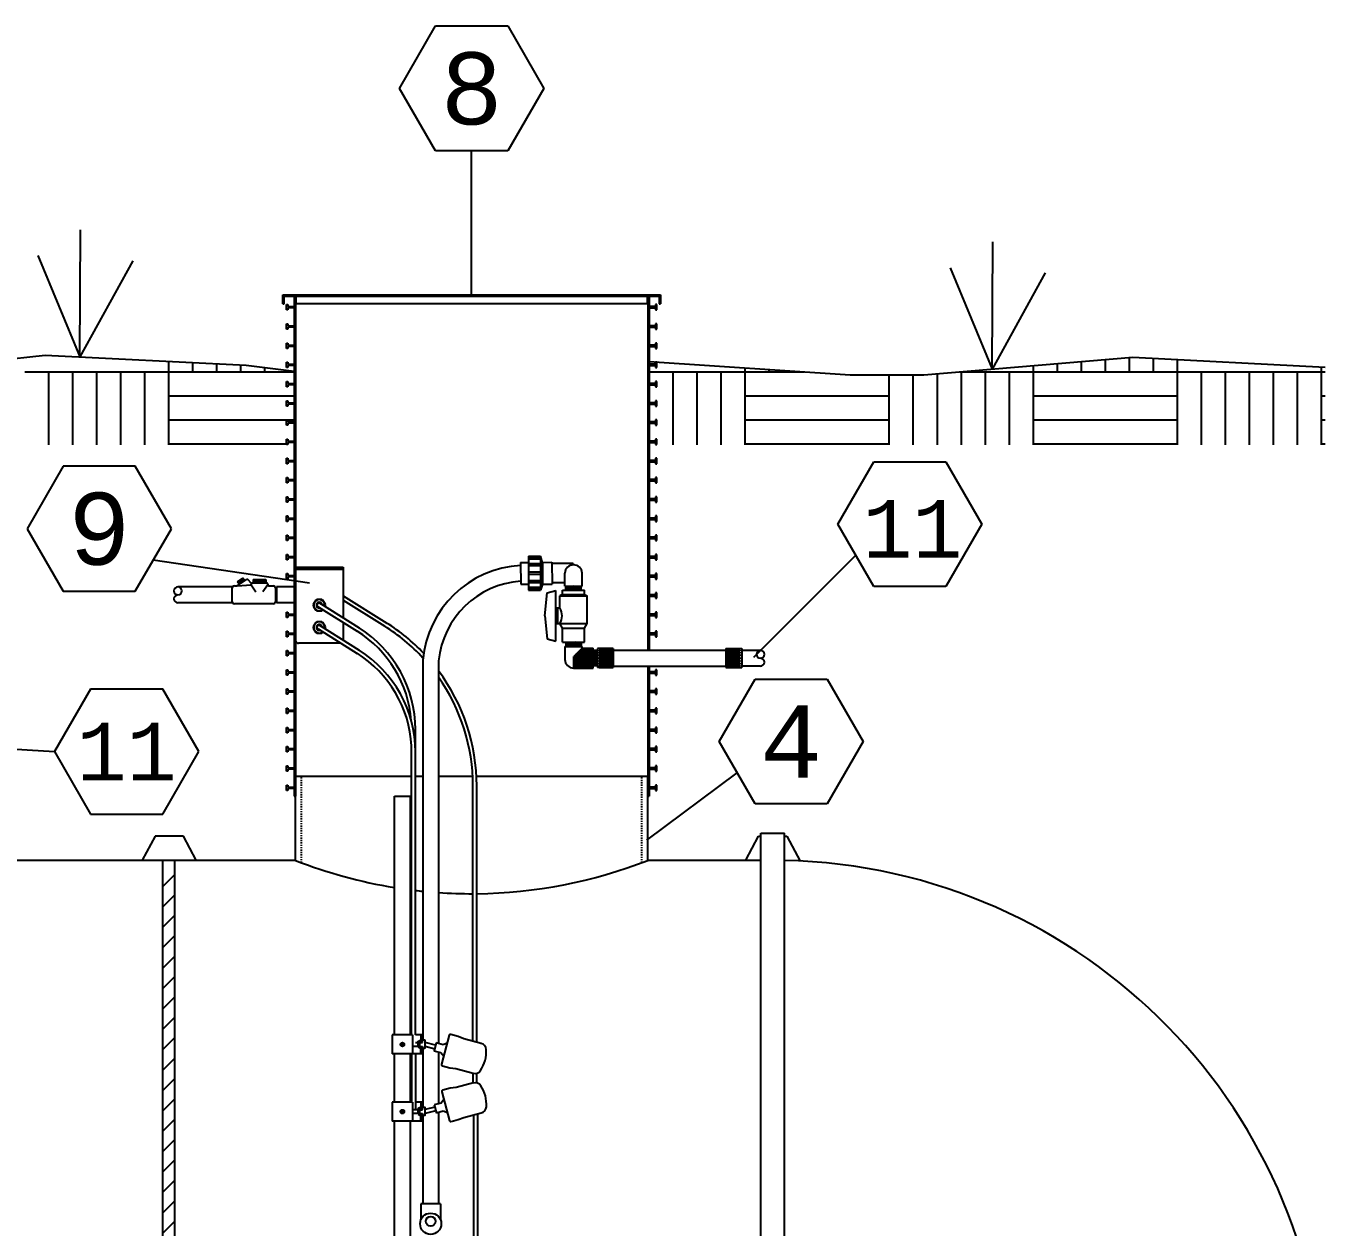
# Model space of a CAD drawing. Extents: x -63 to 400, y -73 to 137.
# Drawn here: x 168.3 to 276.5, y 37.2 to 137.2 of the extents above; entities that cross this region are included whole.
import ezdxf
from ezdxf.enums import TextEntityAlignment as Align

# ---------------------------------------------------------------- set-up
doc = ezdxf.new("R2010")
doc.units = 0
doc.header["$MEASUREMENT"] = 0
doc.linetypes.add('SHORT_DASH', pattern=[0.125, 0.03125, -0.0625, 0.03125])
doc.layers.add('2', color=7, linetype='Continuous')
doc.styles.get("Standard").update_dxf_attribs({"font": 'monotxt.shx'})

# ---------------------------------------------------------------- blocks, each defined once
blk = doc.blocks.new('*X11')
at = {"layer": '2', "color": 5, "linetype": 'Continuous'}
for p, q in [((-0.47, 87.78), (0.53, 88.78)), ((-0.47, 86.08), (0.53, 87.08)), ((-0.47, 84.39), (0.53, 85.39)), ((-0.47, 82.69), (0.53, 83.69)), ((-0.47, 80.99), (0.53, 81.99)), ((-0.47, 79.29), (0.53, 80.29)), ((-0.47, 77.59), (0.53, 78.59)), ((-0.47, 75.9), (0.53, 76.9)), ((-0.47, 74.2), (0.53, 75.2)), ((-0.47, 72.5), (0.53, 73.5)), ((-0.47, 70.8), (0.53, 71.8)), ((-0.47, 69.11), (0.53, 70.11)), ((-0.47, 67.41), (0.53, 68.41)), ((-0.47, 65.71), (0.53, 66.71)), ((-0.48, 64.01), (0.53, 65.01)), ((-0.48, 62.32), (0.52, 63.32)), ((-0.48, 60.62), (0.52, 61.62)), ((-0.48, 58.92), (0.52, 59.92)), ((-0.48, 57.22), (0.52, 58.22)), ((-0.48, 55.52), (0.52, 56.52)), ((-0.48, 53.83), (0.52, 54.83)), ((-0.48, 52.13), (0.52, 53.13)), ((-0.48, 50.43), (0.52, 51.43)), ((-0.48, 48.73), (0.52, 49.73)), ((-0.48, 47.04), (0.52, 48.04)), ((-0.48, 45.34), (0.52, 46.34)), ((-0.48, 43.64), (0.52, 44.64)), ((-0.48, 41.94), (0.52, 42.94)), ((-0.48, 40.24), (0.52, 41.25)), ((-0.49, 38.55), (0.52, 39.55)), ((-0.49, 36.85), (0.51, 37.85)), ((-0.49, 35.15), (0.51, 36.15)), ((-0.49, 33.45), (0.51, 34.45)), ((-0.49, 31.76), (0.51, 32.76)), ((-0.49, 30.06), (0.51, 31.06)), ((-0.49, 28.36), (0.51, 29.36)), ((-0.49, 26.66), (0.51, 27.66)), ((-0.49, 24.97), (0.51, 25.97)), ((-0.49, 23.27), (0.51, 24.27)), ((-0.49, 21.57), (0.51, 22.57)), ((-0.49, 19.87), (0.51, 20.87)), ((-0.49, 18.17), (0.51, 19.18)), ((-0.49, 16.48), (0.51, 17.48)), ((-0.49, 14.78), (0.51, 15.78)), ((-0.49, 13.08), (0.51, 14.08)), ((-0.5, 11.38), (0.5, 12.38)), ((-0.5, 9.69), (0.5, 10.69)), ((-0.5, 7.99), (0.5, 8.99)), ((-0.5, 6.29), (0.5, 7.29)), ((-0.5, 4.59), (0.5, 5.59)), ((-0.5, 2.9), (0.5, 3.9)), ((-0.5, 1.2), (0.5, 2.2)), ((-0.5, -0.5), (0.5, 0.5))]:
    blk.add_line(p, q, dxfattribs=at)

msp = doc.modelspace()

# ---------------------------------------------------------------- linework, layer by layer
at = {"layer": '2', "color": 5, "linetype": 'Continuous'}
for p, q in [((199.46, 132.04), (202.46, 137.24)), ((202.46, 137.24), (208.46, 137.24)), ((208.46, 137.24), (211.46, 132.04)), ((202.46, 126.84), (199.46, 132.04)), ((211.46, 132.04), (208.46, 126.84)), ((208.46, 126.84), (202.46, 126.84)), ((205.46, 114.84), (205.46, 126.84)), ((172.84, 109.69), (172.88, 120.27)), ((248.81, 108.67), (248.86, 119.26)), ((169.33, 118.12), (172.84, 109.69)), ((177.24, 117.69), (172.84, 109.69)), ((245.3, 117.1), (248.81, 108.67)), ((253.21, 116.68), (248.81, 108.67)), ((189.73, 114.84), (221.18, 114.84)), ((189.73, 114.09), (189.73, 114.84)), ((189.85, 114.73), (221.07, 114.73)), ((189.85, 114.09), (189.85, 114.73)), ((190.67, 114.73), (190.67, 73.1)), ((190.8, 114.73), (190.8, 73.1)), ((190.85, 114.09), (190.85, 114.73)), ((220.07, 114.73), (220.07, 114.09)), ((220.12, 114.73), (220.12, 85.26)), ((220.24, 114.73), (220.24, 85.26)), ((221.07, 114.73), (221.07, 114.09)), ((221.18, 114.84), (221.18, 114.09)), ((189.73, 114.09), (189.85, 114.09)), ((190.04, 114.06), (190.15, 114.06)), ((190.04, 113.61), (190.04, 114.06)), ((190.15, 113.61), (190.04, 113.61)), ((190.15, 114.06), (190.15, 113.89)), ((190.15, 113.89), (190.67, 113.89)), ((190.15, 113.78), (190.15, 113.61)), ((190.67, 113.78), (190.15, 113.78)), ((220.07, 114.09), (190.85, 114.09)), ((220.77, 113.89), (220.24, 113.89)), ((220.24, 113.78), (220.77, 113.78)), ((220.77, 114.06), (220.77, 113.89)), ((220.88, 114.06), (220.77, 114.06)), ((220.77, 113.78), (220.77, 113.61)), ((220.77, 113.61), (220.88, 113.61)), ((220.88, 113.61), (220.88, 114.06)), ((221.07, 114.09), (221.18, 114.09)), ((190.04, 112.44), (190.15, 112.44)), ((190.04, 111.99), (190.04, 112.44)), ((190.15, 111.99), (190.04, 111.99)), ((190.15, 112.44), (190.15, 112.27)), ((190.15, 112.27), (190.67, 112.27)), ((190.15, 112.16), (190.15, 111.99)), ((190.67, 112.16), (190.15, 112.16)), ((220.77, 112.27), (220.24, 112.27)), ((220.24, 112.16), (220.77, 112.16)), ((220.77, 112.44), (220.77, 112.27)), ((220.88, 112.44), (220.77, 112.44)), ((220.77, 112.16), (220.77, 111.99)), ((220.77, 111.99), (220.88, 111.99)), ((220.88, 111.99), (220.88, 112.44)), ((190.04, 110.84), (190.15, 110.84)), ((190.04, 110.39), (190.04, 110.84)), ((190.15, 110.39), (190.04, 110.39)), ((190.15, 110.84), (190.15, 110.67)), ((190.15, 110.67), (190.67, 110.67)), ((190.15, 110.56), (190.15, 110.39)), ((190.67, 110.56), (190.15, 110.56)), ((220.77, 110.67), (220.24, 110.67)), ((220.24, 110.56), (220.77, 110.56)), ((220.88, 110.84), (220.77, 110.84)), ((220.77, 110.84), (220.77, 110.67)), ((220.77, 110.56), (220.77, 110.39)), ((220.77, 110.39), (220.88, 110.39)), ((220.88, 110.39), (220.88, 110.84)), ((157.11, 108.4), (169.93, 109.84)), ((169.93, 109.84), (186.69, 108.99)), ((180.24, 108.44), (180.24, 109.31)), ((220.24, 109.3), (236.99, 108.19)), ((243.12, 108.19), (260.52, 109.67)), ((256.24, 108.44), (256.24, 109.3)), ((258.24, 108.44), (258.24, 109.47)), ((260.24, 108.44), (260.24, 109.64)), ((260.52, 109.67), (276.53, 108.83)), ((262.24, 108.44), (262.24, 109.58)), ((264.24, 108.44), (264.24, 109.47)), ((168.24, 108.44), (180.24, 108.44)), ((170.24, 102.37), (170.24, 108.44)), ((172.24, 102.37), (172.24, 108.44)), ((174.24, 102.37), (174.24, 108.44)), ((176.24, 102.37), (176.24, 108.44)), ((178.24, 102.37), (178.24, 108.44)), ((180.24, 108.44), (190.67, 108.44)), ((180.24, 102.37), (180.24, 108.44)), ((182.24, 108.44), (182.24, 109.21)), ((184.24, 108.44), (184.24, 109.11)), ((186.24, 108.44), (186.24, 109.01)), ((186.69, 108.99), (190.67, 108.51)), ((188.24, 108.44), (188.24, 108.8)), ((190.04, 108.79), (190.04, 109.24)), ((190.04, 109.24), (190.15, 109.24)), ((190.15, 108.79), (190.04, 108.79)), ((190.15, 109.24), (190.15, 109.07)), ((190.15, 109.07), (190.67, 109.07)), ((190.67, 108.96), (190.15, 108.96)), ((190.15, 108.96), (190.15, 108.79)), ((190.24, 108.44), (190.24, 108.56)), ((220.77, 109.07), (220.24, 109.07)), ((220.24, 108.96), (220.77, 108.96)), ((220.24, 108.44), (228.24, 108.44)), ((220.77, 109.24), (220.77, 109.07)), ((220.88, 109.24), (220.77, 109.24)), ((220.77, 108.96), (220.77, 108.79)), ((220.77, 108.79), (220.88, 108.79)), ((220.88, 108.79), (220.88, 109.24)), ((222.24, 102.37), (222.24, 108.44)), ((224.24, 102.37), (224.24, 108.44)), ((226.24, 102.37), (226.24, 108.44)), ((228.24, 108.44), (228.24, 108.77)), ((228.24, 108.44), (233.15, 108.44)), ((228.24, 102.37), (228.24, 108.44)), ((230.24, 108.44), (230.24, 108.63)), ((232.24, 108.44), (232.24, 108.5)), ((236.99, 108.19), (243.12, 108.19)), ((240.24, 102.37), (240.24, 108.19)), ((242.24, 102.37), (242.24, 108.19)), ((244.24, 102.37), (244.24, 108.28)), ((246.11, 108.44), (252.24, 108.44)), ((246.24, 102.37), (246.24, 108.44)), ((248.24, 102.37), (248.24, 108.44)), ((250.24, 102.37), (250.24, 108.44)), ((252.24, 108.44), (252.24, 108.96)), ((252.24, 108.44), (264.24, 108.44)), ((252.24, 102.37), (252.24, 108.44)), ((254.24, 108.44), (254.24, 109.13)), ((264.24, 108.44), (276.24, 108.44)), ((264.24, 102.37), (264.24, 108.44)), ((266.24, 102.37), (266.24, 108.44)), ((268.24, 102.37), (268.24, 108.44)), ((270.24, 102.37), (270.24, 108.44)), ((272.24, 102.37), (272.24, 108.44)), ((274.24, 102.37), (274.24, 108.44)), ((276.24, 108.44), (276.24, 108.84)), ((276.24, 102.37), (276.24, 108.44)), ((276.24, 108.44), (276.53, 108.44)), ((190.04, 107.64), (190.15, 107.64)), ((190.04, 107.19), (190.04, 107.64)), ((190.15, 107.19), (190.04, 107.19)), ((190.15, 107.64), (190.15, 107.47)), ((190.15, 107.47), (190.67, 107.47)), ((190.15, 107.36), (190.15, 107.19)), ((190.67, 107.36), (190.15, 107.36)), ((220.77, 107.47), (220.24, 107.47)), ((220.24, 107.36), (220.77, 107.36)), ((220.77, 107.64), (220.77, 107.47)), ((220.88, 107.64), (220.77, 107.64)), ((220.77, 107.36), (220.77, 107.19)), ((220.77, 107.19), (220.88, 107.19)), ((220.88, 107.19), (220.88, 107.64)), ((180.24, 106.44), (190.67, 106.44)), ((190.04, 105.59), (190.04, 106.04)), ((190.04, 106.04), (190.15, 106.04)), ((190.15, 106.04), (190.15, 105.87)), ((220.77, 106.04), (220.77, 105.87)), ((220.88, 106.04), (220.77, 106.04)), ((220.88, 105.59), (220.88, 106.04)), ((228.24, 106.44), (240.24, 106.44)), ((252.24, 106.44), (264.24, 106.44)), ((276.24, 106.44), (276.53, 106.44)), ((190.15, 105.59), (190.04, 105.59)), ((190.15, 105.87), (190.67, 105.87)), ((190.67, 105.76), (190.15, 105.76)), ((190.15, 105.76), (190.15, 105.59)), ((220.77, 105.87), (220.24, 105.87)), ((220.24, 105.76), (220.77, 105.76)), ((220.77, 105.76), (220.77, 105.59)), ((220.77, 105.59), (220.88, 105.59)), ((180.24, 104.44), (190.67, 104.44)), ((190.04, 104.44), (190.15, 104.44)), ((190.04, 103.99), (190.04, 104.44)), ((190.15, 103.99), (190.04, 103.99)), ((190.15, 104.44), (190.15, 104.27)), ((190.15, 104.27), (190.67, 104.27)), ((190.15, 104.16), (190.15, 103.99)), ((190.67, 104.16), (190.15, 104.16)), ((220.77, 104.27), (220.24, 104.27)), ((220.24, 104.16), (220.77, 104.16)), ((220.88, 104.44), (220.77, 104.44)), ((220.77, 104.44), (220.77, 104.27)), ((220.77, 104.16), (220.77, 103.99)), ((220.77, 103.99), (220.88, 103.99)), ((220.88, 103.99), (220.88, 104.44)), ((228.24, 104.44), (240.24, 104.44)), ((252.24, 104.44), (264.24, 104.44)), ((276.24, 104.44), (276.53, 104.44)), ((190.04, 102.39), (190.04, 102.84)), ((190.04, 102.84), (190.15, 102.84)), ((190.15, 102.84), (190.15, 102.67)), ((220.77, 102.84), (220.77, 102.67)), ((220.88, 102.84), (220.77, 102.84)), ((220.88, 102.39), (220.88, 102.84)), ((180.24, 102.44), (190.04, 102.44)), ((190.15, 102.39), (190.04, 102.39)), ((190.15, 102.67), (190.67, 102.67)), ((190.67, 102.56), (190.15, 102.56)), ((190.15, 102.56), (190.15, 102.39)), ((220.77, 102.67), (220.24, 102.67)), ((220.24, 102.56), (220.77, 102.56)), ((220.77, 102.56), (220.77, 102.39)), ((220.77, 102.39), (220.88, 102.39)), ((228.24, 102.44), (240.24, 102.44)), ((252.24, 102.44), (264.24, 102.44)), ((276.24, 102.44), (276.53, 102.44)), ((190.04, 101.24), (190.15, 101.24)), ((190.04, 100.79), (190.04, 101.24)), ((190.15, 100.79), (190.04, 100.79)), ((190.15, 101.24), (190.15, 101.07)), ((190.15, 101.07), (190.67, 101.07)), ((190.15, 100.96), (190.15, 100.79)), ((190.67, 100.96), (190.15, 100.96)), ((220.77, 101.07), (220.24, 101.07)), ((220.24, 100.96), (220.77, 100.96)), ((220.77, 101.24), (220.77, 101.07)), ((220.88, 101.24), (220.77, 101.24)), ((220.77, 100.96), (220.77, 100.79)), ((220.77, 100.79), (220.88, 100.79)), ((220.88, 100.79), (220.88, 101.24)), ((235.95, 95.77), (238.95, 100.96)), ((238.95, 100.96), (244.95, 100.96)), ((244.95, 100.96), (247.95, 95.77)), ((171.45, 100.58), (168.45, 95.38)), ((177.45, 100.58), (171.45, 100.58)), ((180.45, 95.38), (177.45, 100.58)), ((190.04, 99.64), (190.15, 99.64)), ((190.04, 99.19), (190.04, 99.64)), ((190.15, 99.64), (190.15, 99.47)), ((220.77, 99.64), (220.77, 99.47)), ((220.88, 99.64), (220.77, 99.64)), ((220.88, 99.19), (220.88, 99.64)), ((190.15, 99.19), (190.04, 99.19)), ((190.15, 99.47), (190.67, 99.47)), ((190.15, 99.36), (190.15, 99.19)), ((190.67, 99.36), (190.15, 99.36)), ((220.77, 99.47), (220.24, 99.47)), ((220.24, 99.36), (220.77, 99.36)), ((220.77, 99.36), (220.77, 99.19)), ((220.77, 99.19), (220.88, 99.19)), ((190.04, 98.04), (190.15, 98.04)), ((190.04, 97.59), (190.04, 98.04)), ((190.15, 97.59), (190.04, 97.59)), ((190.15, 98.04), (190.15, 97.87)), ((190.15, 97.87), (190.67, 97.87)), ((190.15, 97.76), (190.15, 97.59)), ((190.67, 97.76), (190.15, 97.76)), ((220.77, 97.87), (220.24, 97.87)), ((220.24, 97.76), (220.77, 97.76)), ((220.77, 98.04), (220.77, 97.87)), ((220.88, 98.04), (220.77, 98.04)), ((220.77, 97.76), (220.77, 97.59)), ((220.77, 97.59), (220.88, 97.59)), ((220.88, 97.59), (220.88, 98.04)), ((190.04, 96.44), (190.15, 96.44)), ((190.04, 95.99), (190.04, 96.44)), ((190.15, 96.44), (190.15, 96.27)), ((220.77, 96.44), (220.77, 96.27)), ((220.88, 96.44), (220.77, 96.44)), ((220.88, 95.99), (220.88, 96.44)), ((168.45, 95.38), (171.45, 90.19)), ((177.45, 90.19), (180.45, 95.38)), ((190.15, 95.99), (190.04, 95.99)), ((190.15, 96.27), (190.67, 96.27)), ((190.15, 96.16), (190.15, 95.99)), ((190.67, 96.16), (190.15, 96.16)), ((220.77, 96.27), (220.24, 96.27)), ((220.24, 96.16), (220.77, 96.16)), ((220.77, 96.16), (220.77, 95.99)), ((220.77, 95.99), (220.88, 95.99)), ((238.95, 90.57), (235.95, 95.77)), ((247.95, 95.77), (244.95, 90.57)), ((190.04, 94.84), (190.15, 94.84)), ((190.04, 94.39), (190.04, 94.84)), ((190.15, 94.39), (190.04, 94.39)), ((190.15, 94.84), (190.15, 94.67)), ((190.15, 94.67), (190.67, 94.67)), ((190.15, 94.56), (190.15, 94.39)), ((190.67, 94.56), (190.15, 94.56)), ((220.77, 94.67), (220.24, 94.67)), ((220.24, 94.56), (220.77, 94.56)), ((220.77, 94.84), (220.77, 94.67)), ((220.88, 94.84), (220.77, 94.84)), ((220.77, 94.56), (220.77, 94.39)), ((220.77, 94.39), (220.88, 94.39)), ((220.88, 94.39), (220.88, 94.84)), ((190.04, 92.79), (190.04, 93.24)), ((190.04, 93.24), (190.15, 93.24)), ((190.15, 93.24), (190.15, 93.07)), ((190.15, 93.07), (190.67, 93.07)), ((210.19, 93.08), (211.19, 93.08)), ((210.19, 93.08), (210.2, 90.25)), ((211.36, 92.57), (211.19, 93.08)), ((211.19, 93.08), (211.2, 90.25)), ((220.77, 93.07), (220.24, 93.07)), ((220.77, 93.24), (220.77, 93.07)), ((220.88, 93.24), (220.77, 93.24)), ((220.88, 92.79), (220.88, 93.24)), ((228.97, 84.68), (237.45, 93.17)), ((178.95, 92.78), (191.96, 90.88)), ((190.15, 92.79), (190.04, 92.79)), ((190.67, 92.96), (190.15, 92.96)), ((190.15, 92.96), (190.15, 92.79)), ((190.8, 92.19), (194.75, 92.19)), ((190.8, 92.01), (194.75, 92.01)), ((194.75, 92.19), (194.75, 87.95)), ((209.54, 92.57), (210.19, 92.57)), ((209.54, 92.57), (209.55, 90.75)), ((211.19, 92.94), (210.19, 92.94)), ((211.19, 92.84), (210.19, 92.84)), ((211.19, 92.46), (210.19, 92.45)), ((211.19, 92.29), (210.19, 92.29)), ((211.36, 92.57), (212.15, 92.58)), ((211.36, 92.57), (211.37, 90.76)), ((212.15, 92.58), (212.16, 90.76)), ((213.92, 92.47), (212.15, 92.47)), ((212.15, 92.47), (212.16, 90.87)), ((213.92, 92.47), (213.92, 92.37)), ((213.93, 92.37), (213.95, 92.37)), ((213.95, 92.37), (213.93, 92.37)), ((220.24, 92.96), (220.77, 92.96)), ((220.77, 92.96), (220.77, 92.79)), ((220.77, 92.79), (220.88, 92.79)), ((185.92, 90.62), (186.71, 91.15)), ((185.96, 90.97), (186.41, 91.27)), ((186.11, 90.75), (185.96, 90.97)), ((186.41, 91.27), (186, 90.92)), ((186.45, 91.22), (186.03, 90.87)), ((186.48, 91.17), (186.07, 90.81)), ((186.52, 91.11), (186.11, 90.76)), ((186.56, 91.05), (186.41, 91.27)), ((186.81, 91.15), (186.71, 91.15)), ((187.13, 90.83), (186.81, 91.15)), ((187.27, 91.16), (187.27, 90.86)), ((187.27, 91.16), (188.31, 91.08)), ((187.27, 91.16), (188.31, 91.16)), ((187.27, 91.08), (188.31, 91)), ((187.27, 91), (188.31, 90.93)), ((187.27, 90.93), (188.19, 90.86)), ((188.31, 91.16), (188.31, 90.86)), ((190.04, 91.64), (190.15, 91.64)), ((190.04, 91.19), (190.04, 91.64)), ((190.15, 91.19), (190.04, 91.19)), ((190.15, 91.64), (190.15, 91.47)), ((190.15, 91.47), (190.67, 91.47)), ((190.15, 91.36), (190.15, 91.19)), ((190.67, 91.36), (190.15, 91.36)), ((211.19, 91.76), (210.19, 91.76)), ((211.19, 91.57), (210.19, 91.57)), ((211.19, 91.04), (210.19, 91.04)), ((211.19, 90.88), (210.19, 90.87)), ((213.23, 90.87), (212.16, 90.87)), ((213.23, 90.59), (213.23, 91.67)), ((214.65, 90.59), (214.65, 91.67)), ((220.77, 91.47), (220.24, 91.47)), ((220.24, 91.36), (220.77, 91.36)), ((220.77, 91.64), (220.77, 91.47)), ((220.88, 91.64), (220.77, 91.64)), ((220.77, 91.36), (220.77, 91.19)), ((220.77, 91.19), (220.88, 91.19)), ((220.88, 91.19), (220.88, 91.64)), ((171.45, 90.19), (177.45, 90.19)), ((185.54, 90.53), (181, 90.53)), ((185.52, 89.3), (185.52, 90.45)), ((185.7, 90.62), (185.92, 90.62)), ((185.92, 90.62), (187.1, 90.7)), ((187.1, 90.7), (187.1, 90.76)), ((187.1, 90.7), (187.5, 90.11)), ((187.19, 90.86), (188.39, 90.86)), ((188.48, 90.7), (188.08, 90.11)), ((188.48, 90.76), (188.48, 90.71)), ((188.58, 90.62), (188.95, 90.62)), ((189.12, 90.45), (189.12, 89.3)), ((189.12, 90.39), (189.2, 90.39)), ((189.19, 90.39), (189.12, 89.52)), ((190.8, 90.54), (189.2, 90.54)), ((189.2, 90.54), (189.2, 89.21)), ((194.75, 89.8), (198.39, 87.52)), ((209.55, 90.75), (210.19, 90.76)), ((211.2, 90.49), (210.2, 90.49)), ((211.2, 90.39), (210.2, 90.39)), ((210.2, 90.25), (211.2, 90.25)), ((211.37, 90.76), (211.2, 90.25)), ((211.37, 90.76), (212.16, 90.76)), ((211.55, 88.13), (211.75, 90.04)), ((211.75, 90.04), (212.48, 90.24)), ((212.48, 86.02), (212.48, 90.24)), ((213.03, 89.9), (212.79, 89.78)), ((213.03, 89.9), (213.03, 90.27)), ((213.03, 90.27), (214.85, 90.27)), ((213.03, 89.9), (214.85, 89.9)), ((213.23, 90.59), (214.65, 90.59)), ((213.29, 90.27), (213.29, 90.59)), ((214.58, 90.46), (213.29, 90.55)), ((214.58, 90.38), (213.29, 90.46)), ((214.58, 90.29), (213.29, 90.38)), ((213.6, 90.27), (213.29, 90.29)), ((214.58, 90.55), (213.94, 90.59)), ((214.58, 90.27), (214.58, 90.59)), ((214.85, 89.9), (214.85, 90.27)), ((214.85, 89.9), (215.09, 89.78)), ((220.77, 89.87), (220.24, 89.87)), ((220.77, 90.04), (220.77, 89.87)), ((220.88, 90.04), (220.77, 90.04)), ((220.88, 89.59), (220.88, 90.04)), ((244.95, 90.57), (238.95, 90.57)), ((185.55, 89.2), (181, 89.2)), ((188.95, 89.12), (185.7, 89.12)), ((189.12, 89.36), (189.2, 89.36)), ((189.2, 89.41), (189.19, 89.36)), ((190.8, 89.21), (189.2, 89.21)), ((192.47, 89.42), (192.27, 89.06)), ((192.27, 89.06), (192.27, 88.96)), ((192.27, 88.96), (192.47, 88.6)), ((192.57, 89.48), (192.47, 89.42)), ((192.98, 89.48), (192.57, 89.48)), ((192.6, 88.92), (192.78, 88.81)), ((192.69, 88.88), (195.92, 86.85)), ((192.77, 89.21), (192.95, 89.1)), ((192.86, 89.14), (196.08, 87.12)), ((193.07, 89.42), (192.98, 89.48)), ((193.28, 89.06), (193.07, 89.42)), ((193.25, 88.9), (193.28, 88.96)), ((193.28, 88.96), (193.28, 89.06)), ((194.75, 89.43), (198.22, 87.26)), ((212.48, 88.79), (212.79, 88.79)), ((212.65, 87.48), (212.65, 88.79)), ((212.79, 89.78), (215.09, 89.78)), ((212.79, 88.79), (212.79, 89.78)), ((215.09, 87.48), (215.09, 89.78)), ((220.24, 89.76), (220.77, 89.76)), ((220.77, 89.76), (220.77, 89.59)), ((220.77, 89.59), (220.88, 89.59)), ((190.04, 88.44), (190.15, 88.44)), ((190.04, 87.99), (190.04, 88.44)), ((190.15, 87.99), (190.04, 87.99)), ((190.15, 88.44), (190.15, 88.27)), ((190.15, 88.27), (190.67, 88.27)), ((190.15, 88.16), (190.15, 87.99)), ((190.67, 88.16), (190.15, 88.16)), ((192.47, 88.6), (192.57, 88.54)), ((192.57, 87.63), (192.47, 87.57)), ((192.57, 88.54), (192.98, 88.54)), ((192.98, 87.63), (192.57, 87.63)), ((192.98, 88.54), (193.07, 88.6)), ((193.07, 87.57), (192.98, 87.63)), ((193.07, 88.6), (193.09, 88.63)), ((211.55, 88.13), (211.75, 86.22)), ((220.77, 88.27), (220.24, 88.27)), ((220.24, 88.16), (220.77, 88.16)), ((220.77, 88.44), (220.77, 88.27)), ((220.88, 88.44), (220.77, 88.44)), ((220.77, 88.16), (220.77, 87.99)), ((220.77, 87.99), (220.88, 87.99)), ((220.88, 87.99), (220.88, 88.44)), ((190.04, 86.84), (190.15, 86.84)), ((190.04, 86.39), (190.04, 86.84)), ((190.15, 86.84), (190.15, 86.67)), ((190.15, 86.67), (190.67, 86.67)), ((190.15, 86.56), (190.15, 86.39)), ((190.67, 86.56), (190.15, 86.56)), ((192.47, 87.57), (192.27, 87.21)), ((192.27, 87.21), (192.27, 87.11)), ((192.27, 87.11), (192.47, 86.75)), ((192.47, 86.75), (192.57, 86.69)), ((192.57, 86.69), (192.98, 86.69)), ((192.6, 87.07), (192.78, 86.96)), ((192.69, 87.03), (195.92, 85)), ((192.77, 87.36), (192.95, 87.25)), ((192.86, 87.29), (196.08, 85.27)), ((192.98, 86.69), (193.07, 86.75)), ((193.28, 87.21), (193.07, 87.57)), ((193.07, 86.75), (193.09, 86.78)), ((193.25, 87.05), (193.28, 87.11)), ((193.28, 87.11), (193.28, 87.21)), ((194.75, 87.58), (194.75, 86.09)), ((212.48, 87.48), (212.79, 87.48)), ((213.02, 87.1), (212.79, 87.48)), ((212.79, 87.48), (215.09, 87.48)), ((213.02, 85.92), (213.02, 87.1)), ((213.02, 87.1), (214.85, 87.1)), ((214.85, 87.1), (215.09, 87.48)), ((214.85, 85.92), (214.85, 87.1)), ((220.77, 86.67), (220.24, 86.67)), ((220.24, 86.56), (220.77, 86.56)), ((220.77, 86.84), (220.77, 86.67)), ((220.88, 86.84), (220.77, 86.84)), ((220.77, 86.56), (220.77, 86.39)), ((220.88, 86.39), (220.88, 86.84)), ((190.15, 86.39), (190.04, 86.39)), ((194.57, 85.85), (191.04, 85.85)), ((211.75, 86.22), (212.48, 86.02)), ((213.02, 85.92), (214.85, 85.92)), ((213.23, 85.56), (213.23, 84.48)), ((213.23, 85.56), (214.65, 85.56)), ((214.12, 85.92), (213.29, 85.86)), ((213.29, 85.92), (213.29, 85.56)), ((214.58, 85.86), (213.29, 85.78)), ((214.58, 85.78), (213.29, 85.69)), ((214.58, 85.69), (213.29, 85.6)), ((214.58, 85.6), (213.94, 85.56)), ((214.58, 85.92), (214.58, 85.56)), ((214.65, 85.42), (214.65, 85.56)), ((220.77, 86.39), (220.88, 86.39)), ((190.04, 85.24), (190.15, 85.24)), ((190.04, 84.79), (190.04, 85.24)), ((190.15, 84.79), (190.04, 84.79)), ((190.15, 85.24), (190.15, 85.07)), ((190.15, 85.07), (190.67, 85.07)), ((190.15, 84.96), (190.15, 84.79)), ((190.67, 84.96), (190.15, 84.96)), ((201.39, 84.43), (201.39, 52.79)), ((214.65, 85.42), (213.96, 84.74)), ((215.59, 84.75), (213.96, 84.75)), ((213.96, 83.78), (213.96, 84.74)), ((215.59, 84.66), (213.96, 84.66)), ((215.59, 84.54), (213.96, 84.54)), ((215.59, 84.46), (213.96, 84.46)), ((215.59, 84.87), (214.09, 84.87)), ((215.59, 84.96), (214.18, 84.96)), ((215.59, 85.08), (214.3, 85.08)), ((215.59, 85.16), (214.39, 85.16)), ((215.59, 85.28), (214.51, 85.28)), ((215.59, 85.37), (214.59, 85.37)), ((214.65, 85.42), (215.59, 85.42)), ((215.59, 83.78), (215.59, 85.42)), ((215.59, 83.78), (215.59, 85.42)), ((215.59, 83.78), (215.59, 85.42)), ((215.95, 85.24), (215.59, 85.24)), ((215.62, 85.24), (215.72, 83.96)), ((215.72, 85.24), (215.82, 83.96)), ((215.82, 85.24), (215.92, 83.96)), ((215.92, 85.24), (215.95, 84.85)), ((217.25, 85.4), (215.95, 85.4)), ((215.95, 85.4), (215.95, 83.81)), ((216.07, 85.34), (216.07, 85.38)), ((216.07, 85.38), (217.25, 85.38)), ((216.07, 85.34), (217.25, 85.34)), ((216.07, 85.21), (216.07, 85.28)), ((216.07, 85.28), (217.25, 85.28)), ((216.07, 85.21), (217.25, 85.21)), ((216.07, 85.03), (216.07, 85.11)), ((216.07, 85.11), (217.25, 85.11)), ((216.07, 85.03), (217.25, 85.03)), ((216.07, 84.8), (216.07, 84.9)), ((216.07, 84.9), (217.25, 84.9)), ((216.07, 84.8), (217.25, 84.8)), ((216.07, 84.66), (216.07, 84.55)), ((216.07, 84.66), (217.25, 84.66)), ((216.07, 84.55), (217.25, 84.55)), ((216.07, 84.41), (216.07, 84.31)), ((216.07, 84.41), (217.25, 84.41)), ((217.25, 85.4), (217.25, 85.26)), ((217.25, 85.26), (226.64, 85.26)), ((217.25, 85.26), (217.25, 83.94)), ((226.64, 85.4), (227.95, 85.4)), ((226.64, 85.4), (226.64, 85.26)), ((227.83, 85.38), (226.64, 85.38)), ((227.83, 85.34), (226.64, 85.34)), ((227.83, 85.28), (226.64, 85.28)), ((226.64, 85.26), (226.64, 83.94)), ((227.83, 85.21), (226.64, 85.21)), ((227.83, 85.11), (226.64, 85.11)), ((227.83, 85.03), (226.64, 85.03)), ((227.83, 84.9), (226.64, 84.9)), ((227.83, 84.8), (226.64, 84.8)), ((227.83, 84.66), (226.64, 84.66)), ((227.83, 84.55), (226.64, 84.55)), ((227.83, 84.41), (226.64, 84.41)), ((227.83, 85.34), (227.83, 85.38)), ((227.83, 85.21), (227.83, 85.28)), ((227.83, 85.03), (227.83, 85.11)), ((227.83, 84.8), (227.83, 84.9)), ((227.83, 84.66), (227.83, 84.55)), ((227.83, 84.41), (227.83, 84.31)), ((227.95, 85.4), (227.95, 83.81)), ((227.95, 85.26), (229.51, 85.26)), ((190.04, 83.64), (190.15, 83.64)), ((190.04, 83.19), (190.04, 83.64)), ((190.15, 83.64), (190.15, 83.47)), ((190.15, 83.47), (190.67, 83.47)), ((190.15, 83.36), (190.15, 83.19)), ((190.67, 83.36), (190.15, 83.36)), ((202.71, 84.37), (202.71, 52.51)), ((213.93, 83.78), (213.96, 83.78)), ((215.59, 84.34), (213.96, 84.34)), ((215.59, 84.25), (213.96, 84.25)), ((215.59, 84.13), (213.96, 84.13)), ((215.59, 84.04), (213.96, 84.04)), ((215.59, 83.92), (213.96, 83.92)), ((215.59, 83.83), (213.96, 83.83)), ((213.96, 83.78), (215.59, 83.78)), ((215.59, 84.27), (215.62, 83.96)), ((215.95, 83.96), (215.59, 83.96)), ((217.25, 83.81), (215.95, 83.81)), ((216.07, 84.31), (217.25, 84.31)), ((216.07, 84.18), (216.07, 84.09)), ((216.07, 84.18), (217.25, 84.18)), ((216.07, 84.09), (217.25, 84.09)), ((216.07, 83.99), (217.25, 83.99)), ((216.07, 83.99), (216.07, 83.93)), ((216.07, 83.93), (217.25, 83.93)), ((216.07, 83.86), (216.07, 83.83)), ((216.07, 83.86), (217.25, 83.86)), ((216.07, 83.83), (217.25, 83.83)), ((217.25, 83.94), (226.64, 83.94)), ((217.25, 83.94), (217.25, 83.81)), ((220.12, 83.94), (220.12, 73.1)), ((220.24, 83.94), (220.24, 73.1)), ((220.77, 83.47), (220.24, 83.47)), ((220.24, 83.36), (220.77, 83.36)), ((220.77, 83.64), (220.77, 83.47)), ((220.88, 83.64), (220.77, 83.64)), ((220.77, 83.36), (220.77, 83.19)), ((220.88, 83.19), (220.88, 83.64)), ((227.83, 84.31), (226.64, 84.31)), ((227.83, 84.18), (226.64, 84.18)), ((227.83, 84.09), (226.64, 84.09)), ((227.83, 83.99), (226.64, 83.99)), ((226.64, 83.94), (226.64, 83.81)), ((227.83, 83.93), (226.64, 83.93)), ((227.83, 83.86), (226.64, 83.86)), ((227.83, 83.83), (226.64, 83.83)), ((226.64, 83.81), (227.95, 83.81)), ((227.83, 84.18), (227.83, 84.09)), ((227.83, 83.99), (227.83, 83.93)), ((227.83, 83.86), (227.83, 83.83)), ((227.95, 83.95), (229.51, 83.95)), ((190.15, 83.19), (190.04, 83.19)), ((220.77, 83.19), (220.88, 83.19)), ((226.07, 77.66), (229.07, 82.86)), ((229.07, 82.86), (235.07, 82.86)), ((235.07, 82.86), (238.07, 77.66)), ((173.73, 82.01), (170.73, 76.82)), ((179.73, 82.01), (173.73, 82.01)), ((182.73, 76.82), (179.73, 82.01)), ((190.04, 82.04), (190.15, 82.04)), ((190.04, 81.59), (190.04, 82.04)), ((190.15, 81.59), (190.04, 81.59)), ((190.15, 82.04), (190.15, 81.87)), ((190.15, 81.87), (190.67, 81.87)), ((190.15, 81.76), (190.15, 81.59)), ((190.67, 81.76), (190.15, 81.76)), ((220.77, 81.87), (220.24, 81.87)), ((220.24, 81.76), (220.77, 81.76)), ((220.77, 82.04), (220.77, 81.87)), ((220.88, 82.04), (220.77, 82.04)), ((220.77, 81.76), (220.77, 81.59)), ((220.77, 81.59), (220.88, 81.59)), ((220.88, 81.59), (220.88, 82.04)), ((190.04, 80.44), (190.15, 80.44)), ((190.04, 79.99), (190.04, 80.44)), ((190.15, 80.44), (190.15, 80.27)), ((190.15, 80.27), (190.67, 80.27)), ((190.15, 80.16), (190.15, 79.99)), ((190.67, 80.16), (190.15, 80.16)), ((220.77, 80.27), (220.24, 80.27)), ((220.24, 80.16), (220.77, 80.16)), ((220.77, 80.44), (220.77, 80.27)), ((220.88, 80.44), (220.77, 80.44)), ((220.77, 80.16), (220.77, 79.99)), ((220.88, 79.99), (220.88, 80.44)), ((190.15, 79.99), (190.04, 79.99)), ((220.77, 79.99), (220.88, 79.99)), ((190.04, 78.84), (190.15, 78.84)), ((190.04, 78.39), (190.04, 78.84)), ((190.15, 78.39), (190.04, 78.39)), ((190.15, 78.84), (190.15, 78.67)), ((190.15, 78.67), (190.67, 78.67)), ((190.15, 78.56), (190.15, 78.39)), ((190.67, 78.56), (190.15, 78.56)), ((200.77, 53.23), (200.77, 78.65)), ((220.77, 78.67), (220.24, 78.67)), ((220.24, 78.56), (220.77, 78.56)), ((220.88, 78.84), (220.77, 78.84)), ((220.77, 78.84), (220.77, 78.67)), ((220.77, 78.56), (220.77, 78.39)), ((220.77, 78.39), (220.88, 78.39)), ((220.88, 78.39), (220.88, 78.84)), ((166.15, 77.1), (170.73, 76.82)), ((170.73, 76.82), (173.73, 71.62)), ((179.73, 71.62), (182.73, 76.82)), ((190.04, 77.24), (190.15, 77.24)), ((190.04, 76.79), (190.04, 77.24)), ((190.15, 77.24), (190.15, 77.07)), ((190.15, 77.07), (190.67, 77.07)), ((190.15, 76.96), (190.15, 76.79)), ((190.67, 76.96), (190.15, 76.96)), ((200.44, 53.23), (200.44, 77.29)), ((220.77, 77.07), (220.24, 77.07)), ((220.24, 76.96), (220.77, 76.96)), ((220.77, 77.24), (220.77, 77.07)), ((220.88, 77.24), (220.77, 77.24)), ((220.77, 76.96), (220.77, 76.79)), ((220.88, 76.79), (220.88, 77.24)), ((229.07, 72.46), (226.07, 77.66)), ((238.07, 77.66), (235.07, 72.46)), ((190.15, 76.79), (190.04, 76.79)), ((220.77, 76.79), (220.88, 76.79)), ((190.04, 75.64), (190.15, 75.64)), ((190.04, 75.19), (190.04, 75.64)), ((190.15, 75.19), (190.04, 75.19)), ((190.15, 75.64), (190.15, 75.47)), ((190.15, 75.47), (190.67, 75.47)), ((190.15, 75.36), (190.15, 75.19)), ((190.67, 75.36), (190.15, 75.36)), ((190.8, 74.78), (200.44, 74.78)), ((190.8, 67.77), (190.8, 74.78)), ((200.77, 74.78), (201.39, 74.78)), ((202.71, 74.78), (205.55, 74.78)), ((205.86, 74.78), (220.12, 74.78)), ((220.05, 69.44), (227.57, 75.06)), ((220.12, 67.77), (220.12, 74.78)), ((220.77, 75.47), (220.24, 75.47)), ((220.24, 75.36), (220.77, 75.36)), ((220.77, 75.64), (220.77, 75.47)), ((220.88, 75.64), (220.77, 75.64)), ((220.77, 75.36), (220.77, 75.19)), ((220.77, 75.19), (220.88, 75.19)), ((220.88, 75.19), (220.88, 75.64)), ((190.04, 74.04), (190.15, 74.04)), ((190.04, 73.59), (190.04, 74.04)), ((190.15, 73.59), (190.04, 73.59)), ((190.15, 74.04), (190.15, 73.87)), ((190.15, 73.87), (190.67, 73.87)), ((190.15, 73.76), (190.15, 73.59)), ((190.67, 73.76), (190.15, 73.76)), ((205.57, 52.71), (205.57, 73.97)), ((205.88, 52.62), (205.88, 73.97)), ((220.77, 73.87), (220.24, 73.87)), ((220.24, 73.76), (220.77, 73.76)), ((220.77, 74.04), (220.77, 73.87)), ((220.88, 74.04), (220.77, 74.04)), ((220.77, 73.76), (220.77, 73.59)), ((220.77, 73.59), (220.88, 73.59)), ((220.88, 73.59), (220.88, 74.04)), ((190.67, 73.1), (190.8, 73.1)), ((199.03, 73.1), (200.35, 73.1)), ((199.03, 53.23), (199.03, 73.1)), ((200.35, 73.1), (200.35, 53.23)), ((220.12, 73.1), (220.24, 73.1)), ((173.73, 71.62), (179.73, 71.62)), ((235.07, 72.46), (229.07, 72.46)), ((179.09, 69.77), (178.03, 67.77)), ((181.46, 69.77), (179.09, 69.77)), ((182.53, 67.77), (181.46, 69.77)), ((228.28, 67.77), (229.34, 69.77)), ((229.34, 69.77), (229.53, 69.77)), ((229.53, -1.8), (229.53, 70.02)), ((229.53, 70.02), (231.52, 70.02)), ((231.51, -1.8), (231.52, 70.02)), ((231.52, 69.77), (231.71, 69.77)), ((231.71, 69.77), (232.81, 67.71)), ((164.52, 67.77), (190.8, 67.77)), ((179.72, -24.23), (179.75, 67.76)), ((180.72, -24.23), (180.75, 67.77)), ((220.12, 67.77), (229.53, 67.77)), ((200.53, 53.23), (198.84, 53.23)), ((198.84, 53.23), (198.84, 51.66)), ((200.53, 53.23), (200.53, 51.66)), ((201.23, 53.23), (200.77, 53.23)), ((201.23, 53.23), (201.23, 52.6)), ((201.38, 53.23), (201.23, 53.23)), ((201.38, 52.6), (201.38, 53.23)), ((203.6, 53.2), (202.95, 50.79)), ((204.34, 53.1), (203.73, 53.27)), ((204.81, 52.91), (204.34, 53.1)), ((199.67, 52.46), (199.59, 52.46)), ((199.59, 52.43), (199.67, 52.43)), ((199.67, 52.54), (199.67, 52.46)), ((199.67, 52.43), (199.67, 52.35)), ((199.7, 52.46), (199.7, 52.54)), ((199.78, 52.46), (199.7, 52.46)), ((199.7, 52.43), (199.78, 52.43)), ((199.7, 52.35), (199.7, 52.43)), ((201, 52.28), (200.53, 52.28)), ((200.77, 52.6), (201, 52.6)), ((201, 52.71), (201.15, 52.78)), ((201, 52.23), (201, 52.71)), ((201, 52.23), (201.15, 52.16)), ((201.23, 52.78), (201.15, 52.78)), ((201.15, 52.16), (201.15, 52.78)), ((201.23, 52.16), (201.15, 52.16)), ((201.23, 52.6), (201.38, 52.6)), ((201.23, 52.28), (201.38, 52.28)), ((201.23, 51.66), (201.23, 52.28)), ((201.54, 52.79), (201.38, 52.79)), ((201.38, 52.28), (201.38, 51.66)), ((201.38, 52.14), (201.54, 52.14)), ((201.39, 52.14), (201.39, 47.2)), ((201.6, 52.19), (201.6, 52.74)), ((202.46, 52.38), (201.6, 52.61)), ((202.38, 52.06), (201.6, 52.27)), ((202.51, 52.56), (202.33, 51.88)), ((203.08, 52.41), (202.51, 52.56)), ((203.43, 52.54), (203.08, 52.41)), ((206.24, 52.53), (204.81, 52.91)), ((201.23, 51.66), (198.84, 51.66)), ((199.03, 47.63), (199.03, 51.66)), ((200.35, 51.66), (200.35, 47.63)), ((200.44, 51.66), (200.44, 47.63)), ((200.77, 51.66), (200.77, 47.01)), ((201.38, 51.66), (201.23, 51.66)), ((202.9, 51.73), (202.33, 51.88)), ((202.71, 51.78), (202.71, 47.5)), ((203.13, 51.44), (202.9, 51.73)), ((203.03, 50.66), (203.64, 50.5)), ((203.64, 50.5), (204.14, 50.43)), ((204.14, 50.43), (205.58, 50.05)), ((205.57, 50.03), (205.57, 50.05)), ((203.66, 48.79), (203.05, 48.62)), ((204.16, 48.85), (203.66, 48.79)), ((205.6, 49.23), (204.16, 48.85)), ((200.53, 47.63), (198.84, 47.63)), ((198.84, 47.63), (198.84, 46.06)), ((200.53, 47.63), (200.53, 46.06)), ((201.23, 47.63), (200.77, 47.63)), ((201.23, 47.63), (201.23, 47)), ((201.38, 47.63), (201.23, 47.63)), ((201.38, 47), (201.38, 47.63)), ((203.15, 47.85), (202.91, 47.55)), ((202.97, 48.5), (203.61, 46.09)), ((199.67, 46.86), (199.59, 46.86)), ((199.59, 46.83), (199.67, 46.83)), ((199.67, 46.94), (199.67, 46.86)), ((199.67, 46.83), (199.67, 46.75)), ((199.7, 46.86), (199.7, 46.94)), ((199.78, 46.86), (199.7, 46.86)), ((199.7, 46.83), (199.78, 46.83)), ((199.7, 46.75), (199.7, 46.83)), ((200.53, 47.01), (201, 47.01)), ((201, 46.68), (200.53, 46.68)), ((201, 47.11), (201.15, 47.18)), ((201, 46.63), (201, 47.11)), ((201, 46.63), (201.15, 46.56)), ((201.23, 47.18), (201.15, 47.18)), ((201.15, 46.56), (201.15, 47.18)), ((201.23, 46.56), (201.15, 46.56)), ((201.23, 47), (201.38, 47)), ((201.23, 46.69), (201.38, 46.69)), ((201.23, 46.06), (201.23, 46.69)), ((201.54, 47.2), (201.38, 47.2)), ((201.38, 46.69), (201.38, 46.06)), ((201.38, 46.55), (201.54, 46.55)), ((201.39, 46.55), (201.39, 39.16)), ((202.39, 47.22), (201.6, 47.01)), ((201.6, 46.6), (201.6, 47.14)), ((202.48, 46.91), (201.6, 46.68)), ((202.91, 47.55), (202.35, 47.4)), ((202.35, 47.4), (202.52, 46.73)), ((203.09, 46.88), (202.52, 46.73)), ((202.71, 46.78), (202.71, 39.16)), ((203.44, 46.74), (203.09, 46.88)), ((204.82, 46.37), (206.25, 46.75)), ((205.65, 0.21), (205.65, 46.59)), ((205.98, 0.21), (205.98, 46.67)), ((201.23, 46.06), (198.84, 46.06)), ((199.03, -19.23), (199.03, 46.06)), ((200.35, 46.06), (200.35, -13.66)), ((201.38, 46.06), (201.23, 46.06)), ((203.74, 46.01), (204.35, 46.18)), ((204.35, 46.18), (204.82, 46.37)), ((201.24, 39.16), (201.24, 37.87)), ((202.86, 39.16), (201.24, 39.16)), ((202.86, 39.16), (202.86, 37.87))]:
    msp.add_line(p, q, dxfattribs=at)
at = {"layer": '2', "color": 5, "linetype": 'SHORT_DASH'}
for p, q in [((191.3, 67.57), (191.3, 74.78)), ((219.62, 67.57), (219.62, 74.78))]:
    msp.add_line(p, q, dxfattribs=at)
at = {"layer": '2', "color": 5, "linetype": 'Continuous'}
for centre, radius in [((199.69, 52.44), 0.159), ((199.69, 46.85), 0.159), ((202.05, 37.51), 0.882), ((202.05, 37.72), 0.403)]:
    msp.add_circle(centre, radius, dxfattribs=at)
for centre, radius, start, end in [((210.03, 83.66), 8.68, 93.2352, 174.8757), ((213.93, 91.67), 0.699, 90, 180), ((213.95, 91.67), 0.699, 0, 90), ((210.03, 83.66), 7.36, 93.7827, 174.4372), ((181, 90.2), 0.332, 90, 270), ((181, 89.54), 0.332, 90, 270), ((181, 90.2), 0.332, 270, 90), ((185.7, 90.45), 0.173, 90, 180), ((187.19, 90.76), 0.0928, 90, 180), ((188.39, 90.76), 0.0928, 0, 90), ((188.58, 90.71), 0.0928, 180, 270), ((188.95, 90.45), 0.173, 0, 90), ((185.7, 89.3), 0.173, 180, 270), ((188.95, 89.3), 0.173, 270, 0), ((192.77, 89.01), 0.467, 347.4722, 308.3343), ((192.77, 89.01), 0.245, 7.5666, 288.2398), ((192.77, 89.01), 0.198, 92.23, 207.77), ((192.77, 89.01), 0.198, 272.23, 275.9231), ((192.77, 89.01), 0.198, 19.8834, 27.77), ((211.82, 88.13), 1.17, 325.9671, 34.0329), ((192.77, 87.16), 0.467, 347.4722, 308.3343), ((192.77, 87.16), 0.245, 7.5666, 288.2398), ((192.77, 87.16), 0.198, 92.23, 207.77), ((192.77, 87.16), 0.198, 272.23, 275.9231), ((192.77, 87.16), 0.198, 19.8834, 27.77), ((190.77, 78.65), 9.69, 4.3678, 57.9033), ((190.77, 78.65), 10, 0, 57.9033), ((189.88, 73.97), 15.69, 42.7189, 57.9033), ((189.88, 73.97), 16, 43.64, 57.9033), ((191.04, 86.09), 0.247, 180, 270), ((190.77, 76.8), 9.69, 2.9109, 57.9033), ((190.77, 76.8), 10, 0, 57.9033), ((213.93, 84.48), 0.699, 180, 270), ((229.51, 84.93), 0.329, 90, 270), ((229.51, 84.93), 0.329, 270, 90), ((229.51, 84.27), 0.329, 270, 90), ((189.88, 73.97), 16, 0, 36.7345), ((189.88, 73.97), 15.69, 0, 35.1767), ((205.46, 105.09), 40.1, 248.554, 260.7714), ((205.46, 105.09), 40.1, 270.6107, 291.446), ((230.53, 21.77), 46, 271.1678, 88.7663), ((205.46, 105.09), 40.1, 263.2841, 264.182), ((205.46, 105.09), 40.1, 266.0678, 270.1642), ((203.7, 53.17), 0.103, 75, 165), ((199.69, 52.44), 0.0965, 171.6582, 188.3418), ((199.69, 52.44), 0.0965, 81.6582, 98.3418), ((199.69, 52.44), 0.0965, 261.6582, 278.3418), ((199.69, 52.44), 0.0965, 351.6582, 8.3418), ((201.54, 52.74), 0.0521, 0, 90), ((201.54, 52.19), 0.0521, 270, 0), ((206.14, 52.01), 0.523, 1.1181, 79.3156), ((202.97, 51.89), 3.7, 347.7353, 2.0494), ((203.06, 52.23), 3.7, 327.9506, 342.2647), ((203.05, 50.76), 0.103, 165, 255), ((205.75, 50.54), 0.523, 250.6844, 328.8819), ((151.56, 49.72), 54.03, 359.4718, 0.3397), ((152.39, 49.76), 53.5, 359.4499, 0.2954), ((205.77, 48.73), 0.523, 30.9, 109.0976), ((203.08, 47.05), 3.7, 17.5173, 31.8313), ((203.07, 48.52), 0.103, 104.782, 194.782), ((202.99, 47.39), 3.7, 357.7326, 12.0466), ((199.69, 46.85), 0.0965, 171.6582, 188.3418), ((199.69, 46.85), 0.0965, 81.6582, 98.3418), ((199.69, 46.85), 0.0965, 261.6582, 278.3418), ((199.69, 46.85), 0.0965, 351.6582, 8.3418), ((201.54, 47.14), 0.0521, 0, 90), ((201.54, 46.6), 0.0521, 270, 0), ((206.16, 47.26), 0.523, 280.4663, 358.6639), ((203.71, 46.11), 0.103, 194.782, 284.782)]:
    msp.add_arc(centre, radius, start, end, dxfattribs=at)

# ---------------------------------------------------------------- block references
at = {"layer": '2'}
msp.add_blockref('*X11', (180.22, -22.19), dxfattribs=at)

# ---------------------------------------------------------------- texts
at = {"layer": '2', "color": 5, "linetype": 'Continuous'}
for s, height, p in [('8', 6, (205.46, 132.04)), ('9', 6, (174.45, 95.38)), ('11', 4.8, (242.17, 95.38)), ('4', 6, (232.07, 77.66)), ('11', 4.8, (176.73, 76.82))]:
    msp.add_text(s, height=height, dxfattribs=at).set_placement(p, align=Align.MIDDLE_CENTER)

doc.saveas('drawing.dxf')
